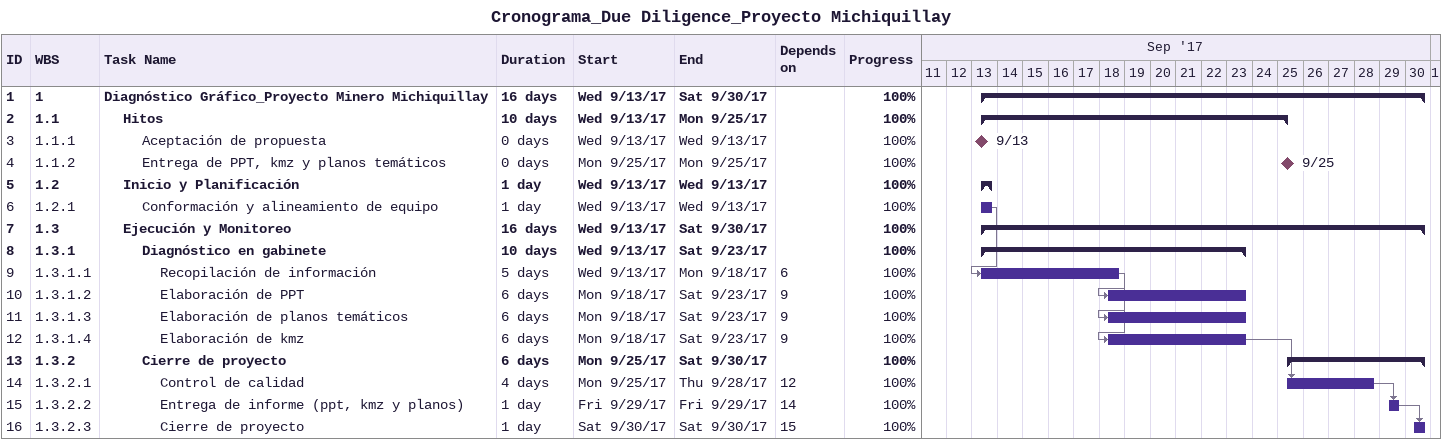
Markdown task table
Cronograma_Due Diligence_Proyecto Michiquillay

| ID | WBS | Task | Duration | Start | Finish | Predecessors | % complete |
|---|---|---|---|---|---|---|---|
| 1 | 1 | **Diagnóstico Gráfico_Proyecto Minero Michiquillay** | 16d | 2017-09-13 | 2017-09-30 |  | 100 |
| 2 | 1.1 | **Hitos** | 10d | 2017-09-13 | 2017-09-25 |  | 100 |
| 3 | 1.1.1 | Aceptación de propuesta | 0d | 2017-09-13 | 2017-09-13 |  | 100 |
| 4 | 1.1.2 | Entrega de PPT, kmz y planos temáticos | 0d | 2017-09-25 | 2017-09-25 |  | 100 |
| 5 | 1.2 | **Inicio y Planificación** | 1d | 2017-09-13 | 2017-09-13 |  | 100 |
| 6 | 1.2.1 | Conformación y alineamiento de equipo | 1d | 2017-09-13 | 2017-09-13 |  | 100 |
| 7 | 1.3 | **Ejecución y Monitoreo** | 16d | 2017-09-13 | 2017-09-30 |  | 100 |
| 8 | 1.3.1 | **Diagnóstico en gabinete** | 10d | 2017-09-13 | 2017-09-23 |  | 100 |
| 9 | 1.3.1.1 | Recopilación de información | 5d | 2017-09-13 | 2017-09-18 | 6 | 100 |
| 10 | 1.3.1.2 | Elaboración de PPT | 6d | 2017-09-18 | 2017-09-23 | 9 | 100 |
| 11 | 1.3.1.3 | Elaboración de planos temáticos | 6d | 2017-09-18 | 2017-09-23 | 9 | 100 |
| 12 | 1.3.1.4 | Elaboración de kmz | 6d | 2017-09-18 | 2017-09-23 | 9 | 100 |
| 13 | 1.3.2 | **Cierre de proyecto** | 6d | 2017-09-25 | 2017-09-30 |  | 100 |
| 14 | 1.3.2.1 | Control de calidad | 4d | 2017-09-25 | 2017-09-28 | 12 | 100 |
| 15 | 1.3.2.2 | Entrega de informe (ppt, kmz y planos) | 1d | 2017-09-29 | 2017-09-29 | 14 | 100 |
| 16 | 1.3.2.3 | Cierre de proyecto | 1d | 2017-09-30 | 2017-09-30 | 15 | 100 |
